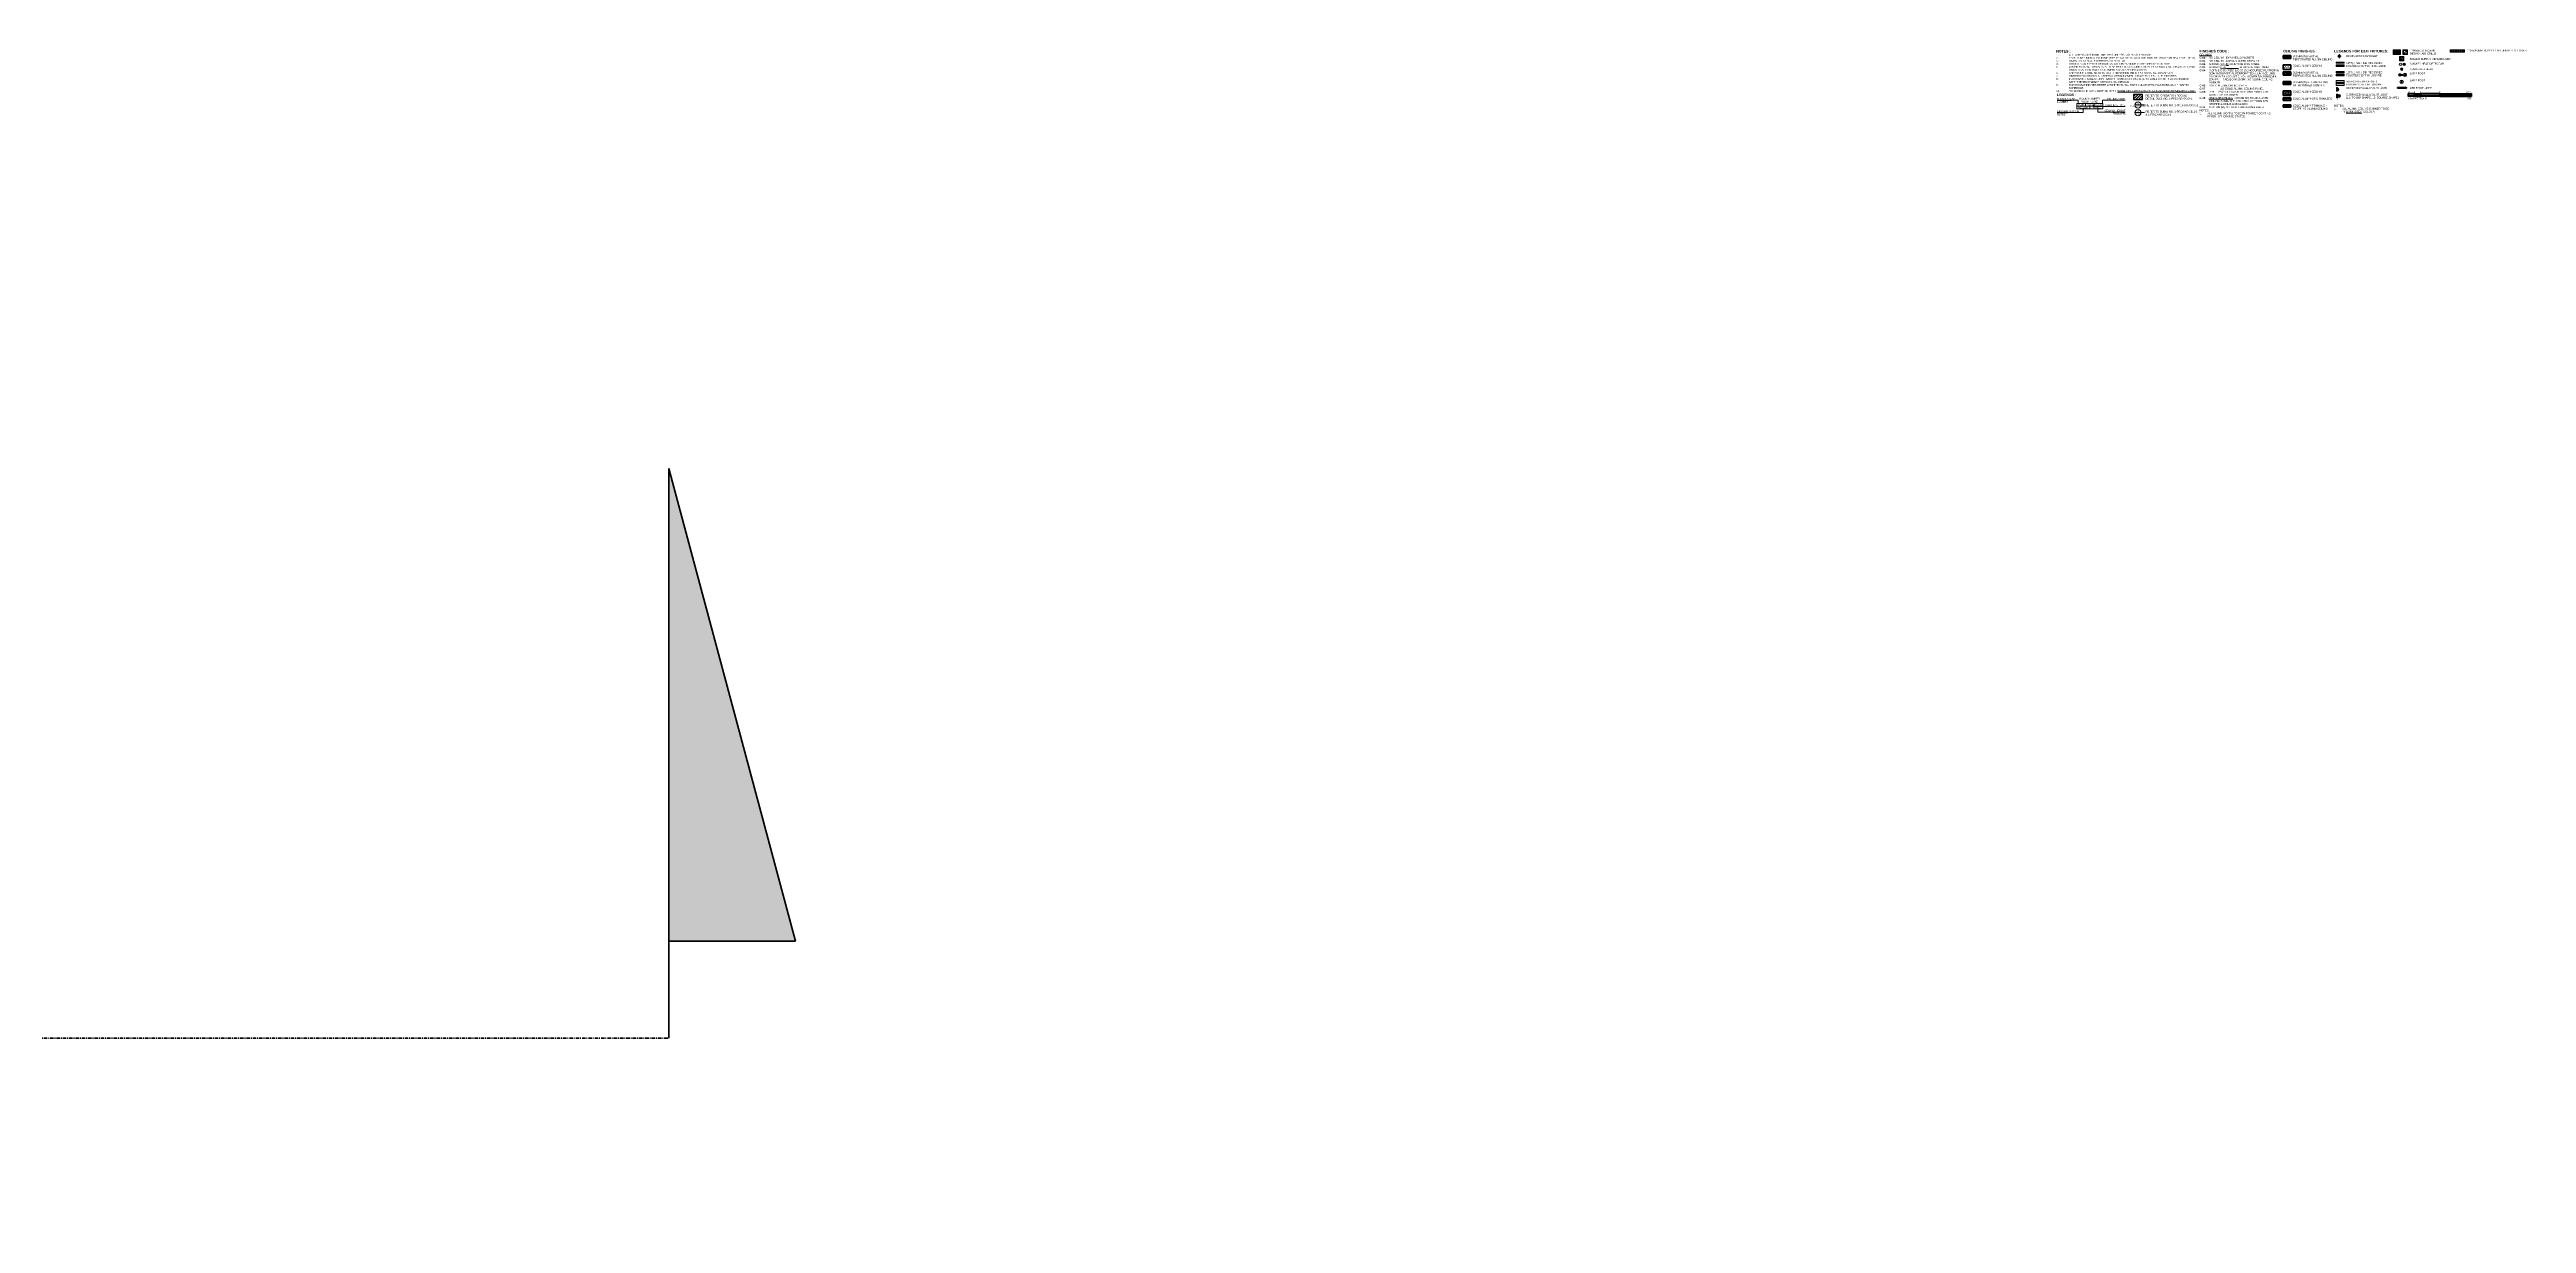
# Model space of a CAD drawing. Header units: millimetres. Extents: x -920221 to -841619, y -18676 to 22445.
# Drawn here: x -845531 to -841619, y -1881 to -26 of the extents above; entities that cross this region are included whole.
import ezdxf
from ezdxf.xclip import XClip

# ---------------------------------------------------------------- set-up
doc = ezdxf.new("R2010")
doc.units = ezdxf.units.MM
doc.header["$XCLIPFRAME"] = 0
for name, pattern in [('DASH', [6.35, 3.175, -3.175]), ('DPA_Grid _ Level 100', [10, 5.5, -1.6, 1.3, -1.6]), ('DPA_Hidden 50', [3, 2, -1]), ('Hidden - Short', [3.571875, 2.38125, -1.190625])]:
    doc.linetypes.add(name, pattern=pattern)
for name, color, linetype, lineweight in [('A-ANNO-NOTE', 3, 'Continuous', 25), ('A-DETL', 1, 'Continuous', 70), ('A-DETL-GENF', 2, 'Continuous', 9), ('A-DETL-THIN', 1, 'Continuous', 25), ('G-ANNO-SECL', 3, 'Continuous', 9), ('G-ANNO-TEXT', 3, 'Continuous', 9), ('Q-SPCQ', 2, 'Continuous', 9), ('Q-SPCQ-HDLN', 2, 'DASH', 9)]:
    doc.layers.add(name, color=color, linetype=linetype, lineweight=lineweight)
doc.styles.add('Arial_3', font='arial.ttf', dxfattribs={"height": 2.5})
doc.styles.add('Arial_4', font='arial.ttf', dxfattribs={"height": 3})
doc.styles.add('Arial_5', font='arial.ttf', dxfattribs={"height": 2})
doc.styles.add('Arial_6', font='arial.ttf', dxfattribs={"height": 1.5})
doc.styles.add('Arial_B', font='arialbd.ttf', dxfattribs={"height": 4})
doc.styles.add('Arial_B_1', font='arialbd.ttf', dxfattribs={"height": 3})
pattern_1 = [(135, (-842188.4941, 1.539), (-2.539928, 2e-16), [1.034, -2.558]), (135, (-842189.7641, 0.2694), (-2.539928, 2e-16), [1.034, -2.558]), (135, (-842190.3995, 2.174), (-2.539928, 2e-16), [0.51703, -3.075]), (135, (-842189.1291, 0.9044), (-2.539928, 2e-16), [1.034, -2.558]), (135, (-842188.2251, 0), (-2.539928, 2e-16), [0.51703, -3.075])]

# ---------------------------------------------------------------- blocks, each defined once
blk = doc.blocks.new('Section - AEC_Section Tail - Filled-3249564-4280-01 ENLARGED LOWER PLATFORM LEVEL - REFLECTED CEILING PLAN - SHEET 1')
at = {"layer": 'G-ANNO-SECL'}
blk.add_hatch(color=256, dxfattribs=at).paths.add_polyline_path([(0, 1.536), (-2, 1.536), (0, 9)])
at = {"layer": 'G-ANNO-SECL', "lineweight": 50}
for p, q in [((0, 9), (-2, 1.536)), ((0, 9), (0, 0)), ((0, 1.536), (0, 9)), ((-2, 1.536), (0, 1.536))]:
    blk.add_line(p, q, dxfattribs=at)
blk = doc.blocks.new('Graphic scale1 - Graphic scale 100-8746870-CRD_Legend Notes Part Plans - Ceiling Plan 1_100')
at = {"layer": 'A-ANNO-NOTE', "lineweight": 9}
h = blk.add_hatch(color=256, dxfattribs=at)
h.paths.add_polyline_path([(434.7, -98.1), (404.6, -98.1), (404.6, -95.6), (434.7, -95.6)])
h.paths.add_polyline_path([(394.7, -95.6), (394.7, -98.1), (384.7, -98.1), (384.7, -95.6)])
h = blk.add_hatch(color=256, dxfattribs=at)
h.paths.add_polyline_path([(484.7, -100.6), (434.7, -100.6), (434.7, -98.1), (484.7, -98.1)])
h.paths.add_polyline_path([(404.7, -98.1), (404.7, -100.6), (394.7, -100.6), (394.7, -98.1)])
at = {"layer": 'A-ANNO-NOTE'}
for p, q in [((384.7, -100.6), (384.7, -95.6)), ((384.7, -95.6), (484.7, -95.6)), ((394.7, -95.6), (384.7, -95.6)), ((384.7, -95.6), (384.7, -98.1)), ((384.7, -98.1), (484.7, -98.1)), ((384.7, -98.1), (394.7, -98.1)), ((484.7, -100.6), (384.7, -100.6)), ((394.7, -100.6), (394.7, -95.6)), ((394.7, -98.1), (394.7, -95.6)), ((404.7, -98.1), (394.7, -98.1)), ((394.7, -98.1), (394.7, -100.6)), ((394.7, -100.6), (404.7, -100.6)), ((404.6, -95.6), (404.6, -100.6)), ((434.7, -95.6), (404.6, -95.6)), ((404.6, -95.6), (404.6, -98.1)), ((404.6, -98.1), (434.7, -98.1)), ((404.7, -100.6), (404.7, -98.1)), ((434.7, -95.6), (434.7, -100.6)), ((434.7, -98.1), (434.7, -95.6)), ((484.7, -98.1), (434.7, -98.1)), ((434.7, -98.1), (434.7, -100.6)), ((434.7, -100.6), (484.7, -100.6)), ((484.7, -95.6), (484.7, -100.6)), ((484.7, -100.6), (484.7, -98.1))]:
    blk.add_line(p, q, dxfattribs=at)
at = {"layer": 'A-ANNO-NOTE', "lineweight": 9, "char_height": 2.5, "attachment_point": 1, "style": 'Arial_3'}
for s, insert, width in [('GRAPHIC  SCALE', (384.6, -102.4), 35.435), ('0', (384.6, -91.7), 2.325), ('1', (393.4, -91.7), 2.325), ('2', (403.3, -91.7), 2.325), ('5', (433.6, -91.7), 2.325), ('1:100', (475.5, -102.4), 10.502), ('10 M.', (475.9, -91.7), 10.502)]:
    blk.add_mtext(s, dxfattribs=dict(at, insert=insert, width=width))
blk = doc.blocks.new('*U192')
at = {"layer": 'A-DETL', "lineweight": 35}
for p, q in [((16690.6, -3614.5), (16678.6, -3614.5)), ((16678.6, -3614.5), (16678.6, -3619.5)), ((16678.6, -3619.5), (16690.6, -3619.5)), ((16690.6, -3629.5), (16678.6, -3629.5)), ((16678.6, -3629.5), (16678.6, -3637)), ((16678.6, -3637), (16690.6, -3637)), ((16690.6, -3619.5), (16690.6, -3614.5)), ((16690.6, -3637), (16690.6, -3629.5)), ((16690.6, -3640.5), (16678.6, -3640.5)), ((16678.6, -3640.5), (16678.6, -3645.5)), ((16678.6, -3645.5), (16690.6, -3645.5)), ((16690.6, -3655.5), (16678.6, -3655.5)), ((16678.6, -3655.5), (16678.6, -3660.5)), ((16678.6, -3660.5), (16690.6, -3660.5)), ((16690.6, -3670.5), (16678.6, -3670.5)), ((16678.6, -3670.5), (16678.6, -3678)), ((16690.6, -3645.5), (16690.6, -3640.5)), ((16690.6, -3660.5), (16690.6, -3655.5)), ((16690.6, -3678), (16690.6, -3670.5)), ((16678.6, -3678), (16690.6, -3678)), ((16690.6, -3681.5), (16678.6, -3681.5)), ((16678.6, -3681.5), (16678.6, -3685.5)), ((16678.6, -3685.5), (16690.6, -3685.5)), ((16690.6, -3692.5), (16678.6, -3692.5)), ((16678.6, -3692.5), (16678.6, -3696.5)), ((16678.6, -3696.5), (16690.6, -3696.5)), ((16690.6, -3685.5), (16690.6, -3681.5)), ((16690.6, -3696.5), (16690.6, -3692.5))]:
    blk.add_line(p, q, dxfattribs=at)
at = {"layer": 'A-DETL', "lineweight": 9}
for p, q in [((16762.5, -3625.1), (16775, -3625.1)), ((16762.5, -3627), (16762.5, -3625.1)), ((16762.5, -3625.5), (16775, -3625.5)), ((16775, -3626.6), (16762.5, -3626.6)), ((16775, -3627), (16762.5, -3627)), ((16762.5, -3629.2), (16775, -3629.2)), ((16762.5, -3632), (16762.5, -3629.2)), ((16762.5, -3629.7), (16775, -3629.7)), ((16775, -3630.6), (16762.5, -3630.6)), ((16775, -3631.6), (16762.5, -3631.6)), ((16775, -3632), (16762.5, -3632)), ((16770.5, -3615.6), (16764.5, -3615.6)), ((16767.5, -3612.6), (16767.5, -3618.6)), ((16775, -3627), (16775, -3625.1)), ((16775, -3632), (16775, -3629.2)), ((16852.3, -3605.9), (16864.3, -3605.9)), ((16852.3, -3612.9), (16852.3, -3605.9)), ((16864.3, -3612.9), (16852.3, -3612.9)), ((16863.8, -3606.4), (16852.8, -3606.4)), ((16852.8, -3612.4), (16852.8, -3606.4)), ((16863.8, -3607.4), (16852.8, -3607.4)), ((16863.8, -3608.4), (16852.8, -3608.4)), ((16863.8, -3609.4), (16852.8, -3609.4)), ((16863.8, -3610.4), (16852.8, -3610.4)), ((16863.8, -3611.4), (16852.8, -3611.4)), ((16863.8, -3612.4), (16852.8, -3612.4)), ((16869.6, -3616.1), (16862.6, -3616.1)), ((16862.6, -3616.1), (16862.6, -3623.1)), ((16862.6, -3623.1), (16869.6, -3623.1)), ((16863.5, -3616.9), (16863.5, -3622.2)), ((16868.7, -3616.9), (16863.5, -3616.9)), ((16863.5, -3622.2), (16868.7, -3622.2)), ((16863.8, -3606.4), (16863.8, -3612.4)), ((16864.3, -3605.9), (16864.3, -3612.9)), ((16865, -3635), (16867, -3637.3)), ((16867, -3635), (16865, -3637.3)), ((16874.9, -3605.9), (16867.9, -3605.9)), ((16867.9, -3605.9), (16867.9, -3612.9)), ((16867.9, -3612.9), (16874.9, -3612.9)), ((16868.7, -3622.2), (16868.7, -3616.9)), ((16868.8, -3606.8), (16868.8, -3612)), ((16874, -3606.8), (16868.8, -3606.8)), ((16868.8, -3612), (16874, -3612)), ((16869.6, -3623.1), (16869.6, -3616.1)), ((16874, -3612), (16874, -3606.8)), ((16874.9, -3612.9), (16874.9, -3605.9)), ((16942.3, -3605.6), (16964.9, -3605.6)), ((16942.3, -3609.5), (16942.3, -3605.6)), ((16942.3, -3606.4), (16964.9, -3606.4)), ((16964.9, -3608.8), (16942.3, -3608.8)), ((16964.9, -3609.5), (16942.3, -3609.5)), ((16943.5, -3608.8), (16943.5, -3606.4)), ((16963.8, -3606.4), (16963.8, -3608.8)), ((16964.9, -3605.6), (16964.9, -3609.5)), ((16762.5, -3640.1), (16775, -3640.1)), ((16762.5, -3642), (16762.5, -3640.1)), ((16762.5, -3640.5), (16775, -3640.5)), ((16762.5, -3641.6), (16762.5, -3640.5)), ((16775, -3641.6), (16762.5, -3641.6)), ((16775, -3642), (16762.5, -3642)), ((16762.5, -3644.2), (16775, -3644.2)), ((16762.5, -3647), (16762.5, -3644.2)), ((16762.5, -3644.7), (16775, -3644.7)), ((16762.5, -3646.6), (16762.5, -3644.7)), ((16775, -3645.6), (16762.5, -3645.6)), ((16775, -3646.6), (16762.5, -3646.6)), ((16775, -3647), (16762.5, -3647)), ((16762.5, -3662.1), (16762.5, -3654.2)), ((16762.5, -3654.2), (16775, -3654.2)), ((16762.5, -3656.7), (16775, -3656.7)), ((16775, -3659.6), (16762.5, -3659.6)), ((16775, -3662.1), (16762.5, -3662.1)), ((16763, -3641.6), (16763, -3640.5)), ((16763, -3646.6), (16763, -3644.7)), ((16763, -3671.2), (16763, -3665.3)), ((16764.5, -3665.3), (16763, -3665.3)), ((16764.5, -3671.2), (16763, -3671.2)), ((16763, -3681.5), (16763, -3675.6)), ((16764.5, -3675.6), (16763, -3675.6)), ((16763.4, -3659.6), (16763.4, -3656.7)), ((16763.5, -3641.6), (16763.5, -3640.5)), ((16763.5, -3646.6), (16763.5, -3644.7)), ((16764, -3641.6), (16764, -3640.5)), ((16764, -3646.6), (16764, -3644.7)), ((16764.4, -3659.6), (16764.4, -3656.7)), ((16764.5, -3641.6), (16764.5, -3640.5)), ((16764.5, -3646.6), (16764.5, -3644.7)), ((16764.5, -3665.3), (16764.5, -3671.2)), ((16764.5, -3668.3), (16766.4, -3666.3)), ((16764.5, -3668.3), (16766.4, -3670.2)), ((16764.5, -3675.6), (16764.5, -3681.5)), ((16764.9, -3659.6), (16764.9, -3656.7)), ((16765.2, -3680.1), (16768.3, -3676.9)), ((16765.2, -3676.9), (16768.3, -3680.1)), ((16765.5, -3641.6), (16765.5, -3640.5)), ((16765.5, -3646.6), (16765.5, -3644.7)), ((16766.4, -3659.6), (16766.4, -3656.7)), ((16766.5, -3641.6), (16766.5, -3640.5)), ((16766.5, -3646.6), (16766.5, -3644.7)), ((16767.5, -3641.6), (16767.5, -3640.5)), ((16767.5, -3646.6), (16767.5, -3644.7)), ((16767.9, -3659.6), (16767.9, -3656.7)), ((16768.5, -3641.6), (16768.5, -3640.5)), ((16768.5, -3646.6), (16768.5, -3644.7)), ((16769.4, -3659.6), (16769.4, -3656.7)), ((16769.5, -3641.6), (16769.5, -3640.5)), ((16769.5, -3646.6), (16769.5, -3644.7)), ((16770.5, -3641.6), (16770.5, -3640.5)), ((16770.5, -3646.6), (16770.5, -3644.7)), ((16770.9, -3659.6), (16770.9, -3656.7)), ((16771.5, -3641.6), (16771.5, -3640.5)), ((16771.5, -3646.6), (16771.5, -3644.7)), ((16772.4, -3659.6), (16772.4, -3656.7)), ((16772.5, -3641.6), (16772.5, -3640.5)), ((16772.5, -3646.6), (16772.5, -3644.7)), ((16773.5, -3641.6), (16773.5, -3640.5)), ((16773.5, -3646.6), (16773.5, -3644.7)), ((16773.9, -3659.6), (16773.9, -3656.7)), ((16774.5, -3641.6), (16774.5, -3640.5)), ((16774.5, -3646.6), (16774.5, -3644.7)), ((16775, -3642), (16775, -3640.1)), ((16775, -3647), (16775, -3644.2)), ((16775, -3654.2), (16775, -3662.1)), ((16867.9, -3658.2), (16864.1, -3654.3)), ((16864.1, -3658.2), (16867.9, -3654.3)), ((16868.4, -3644.6), (16864.2, -3644.6)), ((16868.4, -3646), (16864.2, -3646)), ((16872.9, -3647.2), (16869.1, -3643.3)), ((16869.1, -3647.2), (16872.9, -3643.3)), ((16348.4, -3685.3), (16321.8, -3685.3)), ((16352.7, -3704.6), (16321.8, -3704.6)), ((16355.2, -3685.3), (16348.4, -3685.3)), ((16363, -3704.6), (16352.7, -3704.6)), ((16352.9, -3690.7), (16393.9, -3690.7)), ((16352.9, -3698.7), (16352.9, -3690.7)), ((16352.9, -3694.7), (16393.9, -3694.7)), ((16393.9, -3698.7), (16352.9, -3698.7)), ((16355.2, -3690.7), (16355.2, -3685.3)), ((16363, -3697.7), (16363, -3704.6)), ((16366.4, -3690.7), (16366.4, -3694.7)), ((16373.4, -3694.7), (16373.4, -3698.7)), ((16378.6, -3692.8), (16378.6, -3695.2)), ((16378.6, -3695.2), (16429.3, -3695.2)), ((16380.4, -3690.7), (16380.4, -3694.7)), ((16385.8, -3698.5), (16385.8, -3703.9)), ((16385.8, -3703.9), (16429.3, -3703.9)), ((16393.3, -3690.7), (16393.3, -3685.3)), ((16393.3, -3685.3), (16429.3, -3685.3)), ((16393.9, -3690.7), (16393.9, -3698.7)), ((16444.5, -3692.8), (16459.5, -3692.8)), ((16444.5, -3704.9), (16459.5, -3704.9)), ((16764.5, -3681.5), (16763, -3681.5))]:
    blk.add_line(p, q, dxfattribs=at)
at = {"layer": 'A-DETL', "linetype": 'DPA_Hidden 50', "lineweight": 9}
for p, q in [((16864.3, -3605.9), (16852.3, -3612.9)), ((16869.6, -3623.1), (16862.6, -3616.1)), ((16862.6, -3623.1), (16869.6, -3616.1)), ((16867.9, -3612.9), (16874.9, -3605.9))]:
    blk.add_line(p, q, dxfattribs=at)
at = {"layer": 'A-DETL', "linetype": 'Hidden - Short', "lineweight": 9}
for p, q in [((16943.5, -3607.1), (16963.8, -3607.1)), ((16963.8, -3608), (16943.5, -3608))]:
    blk.add_line(p, q, dxfattribs=at)
at = {"layer": 'A-DETL', "lineweight": 50}
for p, q in [((16861.6, -3665.2), (16859.1, -3665.2)), ((16859.1, -3665.2), (16859.1, -3666.2)), ((16859.1, -3666.2), (16861.6, -3666.2)), ((16861.6, -3666.2), (16861.6, -3665.2)), ((16864.6, -3665.2), (16862.1, -3665.2)), ((16862.1, -3665.2), (16862.1, -3666.2)), ((16862.1, -3666.2), (16864.6, -3666.2)), ((16864.6, -3666.2), (16864.6, -3665.2)), ((16867.6, -3665.2), (16865.1, -3665.2)), ((16865.1, -3665.2), (16865.1, -3666.2)), ((16865.1, -3666.2), (16867.6, -3666.2)), ((16867.6, -3666.2), (16867.6, -3665.2)), ((16870.6, -3665.2), (16868.1, -3665.2)), ((16868.1, -3665.2), (16868.1, -3666.2)), ((16868.1, -3666.2), (16870.6, -3666.2)), ((16870.6, -3666.2), (16870.6, -3665.2)), ((16873.6, -3665.2), (16871.1, -3665.2)), ((16871.1, -3665.2), (16871.1, -3666.2)), ((16871.1, -3666.2), (16873.6, -3666.2)), ((16873.6, -3666.2), (16873.6, -3665.2))]:
    blk.add_line(p, q, dxfattribs=at)
blk = doc.blocks.new('DPA_Speciality_PlatformScreenDoor - Length_135300-12767973-4180-01 LOWER PLATFORM LEVEL - REFLECTED CEILING PLAN')
at = {"layer": 'Q-SPCQ', "linetype": 'DASH'}
blk.add_line((1000, 1650), (134300, 1650), dxfattribs=at)
at = {"layer": 'Q-SPCQ-HDLN'}
blk.add_line((135200, 0), (-100, 0), dxfattribs=at)
blk = doc.blocks.new('C-1-PP19-AR-4180-01-B_20250908-040939_EXDOWNLIGHT')
at = {"layer": 'Q-SPCQ', "rotation": 180}
blk.add_blockref('DPA_Speciality_PlatformScreenDoor - Length_135300-12767973-4180-01 LOWER PLATFORM LEVEL - REFLECTED CEILING PLAN', (27650, -3810), dxfattribs=at)

msp = doc.modelspace()

# ---------------------------------------------------------------- hatches: boundary and pattern name
at = {"layer": 'A-DETL-GENF'}
for points in [[(-841991.8, -40.5), (-841991.8, -35.5), (-842003.8, -35.5), (-842003.8, -40.5)], [(-841819.4, -67.6), (-841819, -67.6), (-841818.7, -67.4), (-841818.4, -67.2), (-841818.2, -66.9), (-841818.1, -66.6), (-841818, -66.2), (-841818.1, -65.9), (-841818.2, -65.6), (-841818.4, -65.3), (-841818.7, -65.1), (-841819, -64.9), (-841819.4, -64.9), (-841819.7, -64.9), (-841820.1, -65.1), (-841820.3, -65.3), (-841820.5, -65.6), (-841820.7, -65.9), (-841820.7, -66.2), (-841820.7, -66.6), (-841820.5, -66.9), (-841820.3, -67.2), (-841820.1, -67.4), (-841819.7, -67.6)]]:
    msp.add_hatch(color=7, dxfattribs=at).paths.add_polyline_path(points)
at = {"layer": 'A-DETL-GENF', "lineweight": 9}
h = msp.add_hatch(dxfattribs=at)
h.set_pattern_fill('FP_14', color=55, style=0, pattern_type=2)
h.set_pattern_definition([(0, (-842190.7651, 0), (1.905, 1.905), [0.9525, -2.857]), (90, (-842190.2888, -0.4763), (-1.905, 1.905), [0.9525, -2.857])])
h.paths.add_polyline_path([(-841991.8, -58), (-841991.8, -50.5), (-842003.8, -50.5), (-842003.8, -58)])
h = msp.add_hatch(dxfattribs=at)
h.set_pattern_fill('FP_10', color=253, style=0, pattern_type=2)
h.set_pattern_definition([(45, (-842190.765, 0), (-1.78191, 1.78191), []), (45, (-842188.983, 0), (-1.78191, 1.78191), [1.26, -0.63004])])
h.paths.add_polyline_path([(-841991.8, -66.5), (-841991.8, -61.5), (-842003.8, -61.5), (-842003.8, -66.5)])
h = msp.add_hatch(dxfattribs=at)
h.set_pattern_fill('FP_11', color=253, style=0, pattern_type=2)
h.set_pattern_definition([(45, (-842190.7651, 0), (-0.561266, 0.561266), []), (135, (-842190.7651, 0), (-1.6841516, 0.5616196), [1.984, -1.191])])
h.paths.add_polyline_path([(-841991.8, -81.5), (-841991.8, -76.5), (-842003.8, -76.5), (-842003.8, -81.5)])
h = msp.add_hatch(dxfattribs=at)
h.set_pattern_fill('FP_9', color=10, style=0, pattern_type=2)
h.set_pattern_definition([(45, (-842190.765, 0), (-2.12132, 2.12132), [])])
h.paths.add_polyline_path([(-842225.8, -105.2), (-842225.8, -97), (-842240, -97), (-842240, -105.2)])
h = msp.add_hatch(dxfattribs=at)
h.set_pattern_fill('FP_12', color=253, style=0, pattern_type=2)
h.set_pattern_definition(pattern_1)
h.paths.add_polyline_path([(-841991.8, -99), (-841991.8, -91.5), (-842003.8, -91.5), (-842003.8, -99)])
h = msp.add_hatch(dxfattribs=at)
h.set_pattern_fill('FP_12', color=253, style=0, pattern_type=2)
h.set_pattern_definition(pattern_1)
h.paths.add_polyline_path([(-841991.8, -106.5), (-841991.8, -102.5), (-842003.8, -102.5), (-842003.8, -106.5)])
h = msp.add_hatch(dxfattribs=at)
h.set_pattern_fill('FP_13', color=253, style=0, pattern_type=2)
h.set_pattern_definition([(45, (-842190.7651, 0), (-0.3367596, 0.3367596), []), (135, (-842190.7651, 0), (-1.0102788, 0.3367596), [1.191, -0.71437])])
h.paths.add_polyline_path([(-841991.8, -117.5), (-841991.8, -113.5), (-842003.8, -113.5), (-842003.8, -117.5)])
at = {"layer": 'A-DETL-GENF'}
h = msp.add_hatch(color=7, dxfattribs=at)
h.paths.add_polyline_path([(-841820.7, -87.1), (-841820.7, -86.1), (-841823.2, -86.1), (-841823.2, -87.1)])
h.paths.add_polyline_path([(-841808.7, -87.1), (-841808.7, -86.1), (-841811.2, -86.1), (-841811.2, -87.1)])
h.paths.add_polyline_path([(-841814.2, -87.1), (-841811.7, -87.1), (-841811.7, -86.1), (-841814.2, -86.1)])
h.paths.add_polyline_path([(-841817.7, -87.1), (-841817.7, -86.1), (-841820.2, -86.1), (-841820.2, -87.1)])
h.paths.add_polyline_path([(-841817.2, -87.1), (-841814.7, -87.1), (-841814.7, -86.1), (-841817.2, -86.1)])

# ---------------------------------------------------------------- linework, layer by layer
at = {"layer": 'A-DETL', "lineweight": 9}
for centre, radius in [((-841914.9, -36.6), 2), ((-841818.4, -49.5), 2), ((-841816.4, -77.2), 2.72), ((-841816.4, -57.1), 2), ((-841816.4, -57.1), 1.5), ((-841812.4, -49.5), 2), ((-841811.4, -66.2), 2.72), ((-841812.4, -49.5), 1), ((-842232.9, -113.8), 5), ((-841915.6, -99.5), 2.26), ((-842232.9, -125.9), 5)]:
    msp.add_circle(centre, radius, dxfattribs=at)
for centre, radius, start, end in [((-841819.4, -66.2), 1.36, 90, 270), ((-841819.4, -66.2), 1.36, 270, 90), ((-841917.9, -89.3), 2, 270, 90)]:
    msp.add_arc(centre, radius, start, end, dxfattribs=at)
at = {"layer": 'A-DETL', "lineweight": 50}
for start, end in [(360, 180), (180, 360)]:
    msp.add_arc((-841819.4, -66.2), 1.36, start, end, dxfattribs=at)
at = {"layer": 'A-DETL-THIN'}
for p, q in [((-842225.8, -97), (-842240, -97)), ((-842240, -97), (-842240, -105.2)), ((-842240, -105.2), (-842225.8, -105.2)), ((-842225.8, -105.2), (-842225.8, -97))]:
    msp.add_line(p, q, dxfattribs=at)
at = {"layer": 'G-ANNO-SECL', "linetype": 'DPA_Grid _ Level 100', "lineweight": 50}
msp.add_line((-918410.5, -1588.3), (-844553.5, -1588.3), dxfattribs=at)

# ---------------------------------------------------------------- block references
ref = msp.add_blockref('C-1-PP19-AR-4180-01-B_20250908-040939_EXDOWNLIGHT', (-744682.4, 3579))
XClip(ref).set_block_clipping_path([(-170955.0000000005, -10980.0029952963), (-101439.2544794675, 14393.0014498747)])
at = {"layer": 'A-ANNO-NOTE', "lineweight": 9}
msp.add_blockref('Graphic scale1 - Graphic scale 100-8746870-CRD_Legend Notes Part Plans - Ceiling Plan 1_100', (-842190.8, 0), dxfattribs=at)
at = {"layer": 'G-ANNO-SECL', "lineweight": 25, "extrusion": (0, 0, -1), "xscale": 99.99999999999993, "yscale": 99.99999999999993, "zscale": 99.99999999999993}
msp.add_blockref('Section - AEC_Section Tail - Filled-3249564-4280-01 ENLARGED LOWER PLATFORM LEVEL - REFLECTED CEILING PLAN - SHEET 1', (844553.5, -1588.3), dxfattribs=at)

# ---------------------------------------------------------------- texts
at = {"layer": 'G-ANNO-TEXT', "color": 7, "attachment_point": 1}
for s, insert, char_height, width, style in [('NOTES :', (-842362.1, -26.9), 4, 27.658, 'Arial_B'), ('\\LCEILINGS', (-842135.7, -32.8), 3, 24.051, 'Arial_4'), ('C-00', (-842135.7, -37.7), 3, 11.143, 'Arial_B_1'), ('^I^I', (-842126.5, -37.7), 3, 6.895, 'Arial_4'), ('NO CEILING, EXPOSED CONCRETE', (-842120.8, -37.7), 3, 87.705, 'Arial_4'), ('CEILING FINISHES :', (-842003.9, -26.7), 4, 65.257, 'Arial_B'), ('300MM (W) PARTIAL ', (-841988.2, -35.3), 3, 51.549, 'Arial_4'), ('LEGENDS FOR E&M FIXTURES:', (-841923, -26.7), 4, 104.219, 'Arial_B'), ('RECESSED DOWNLIGHT', (-841904.1, -35.1), 3, 61.489, 'Arial_4'), ('1200x600 & 600x600 ', (-841803.5, -26.3), 3, 50.266, 'Arial_4'), ('RETURN AIR GRILLE', (-841803.5, -31.1), 3, 51.228, 'Arial_4'), ('1200x200MM SUPPLY / RETURN AIR DIFFUSER', (-841713.5, -26.3), 3, 115.764, 'Arial_4'), ('^I^I^I', (-842135.7, -62.4), 3, 18.038, 'Arial_4'), ('^I^I^I', (-842135.7, -67.2), 3, 18.038, 'Arial_4'), ('^I^I^I', (-842135.7, -71.9), 3, 18.038, 'Arial_4'), ('^I^I^I', (-842135.7, -76.7), 3, 18.038, 'Arial_4'), ('C-01', (-842135.7, -42.7), 3, 11.143, 'Arial_B_1'), ('C-02', (-842135.7, -47.7), 3, 11.143, 'Arial_B_1'), ('C-03', (-842135.7, -52.6), 3, 11.143, 'Arial_B_1'), ('C-04 ', (-842135.7, -57.6), 3, 12.586, 'Arial_B_1'), ('^I^I', (-842126.5, -42.7), 3, 6.895, 'Arial_4'), ('^I^I', (-842126.5, -47.7), 3, 6.895, 'Arial_4'), ('^I^I', (-842126.5, -52.6), 3, 6.895, 'Arial_4'), ('\\fArial|b1|i0|c0|p34|;^I', (-842125.3, -57.6), 3, 5.451, 'Arial_B_1'), ('300MM (W) PARTIAL PERFORATED ALUMN CEILING ', (-842120.8, -62.4), 3, 129.633, 'Arial_4'), ('600X600 ', (-842120.8, -47.7), 3, 22.046, 'Arial_4'), ('600X600 ', (-842120.8, -52.6), 3, 22.046, 'Arial_4'), ('(', (-842120.8, -57.6), 3, 1.684, 'Arial_4'), ('25% FREE AREA] C/W 200MM (W) ALUMN CEILING ', (-842120.8, -71.9), 3, 125.544, 'Arial_4'), ('NO CEILING, ACRYLIC INTERIOR PAINT', (-842120.8, -42.7), 3, 97.565, 'Arial_4'), ('PLANK WITH ACOUSTIC NON-WOVEN BACKING [MIN. ', (-842120.8, -67.2), 3, 133.882, 'Arial_4'), ('RUNNER ', (-842120.8, -76.7), 3, 23.329, 'Arial_4'), ('ADIT)', (-842119.4, -57.6), 3, 13.468, 'Arial_4'), (' & C-05 (', (-842108.3, -57.6), 3, 20.603, 'Arial_4'), ('\\LSOLID', (-842102.6, -47.7), 3, 15.473, 'Arial_4'), ('\\LPERFORATED', (-842102.6, -52.6), 3, 35.194, 'Arial_4'), ('PSD)', (-842091.3, -57.6), 3, 12.266, 'Arial_4'), (' ALUMN CEILING PANEL ', (-842089.9, -47.7), 3, 61.249, 'Arial_4'), ('& C-08 (CONCOURSE/ PLATFORM)', (-842080, -57.6), 3, 85.139, 'Arial_4'), (' ALUMN CEILING PANEL ', (-842073.6, -52.6), 3, 61.249, 'Arial_4'), ('^I^I^I', (-842023.1, -52.6), 3, 13.789, 'Arial_4'), ('^I^I^I', (-842017.2, -71.9), 3, 12.747, 'Arial_4'), ('^I^I', (-842013.9, -62.4), 3, 8.658, 'Arial_4'), ('^I', (-842010.4, -67.2), 3, 4.409, 'Arial_4'), ('^I', (-842009.8, -57.6), 3, 3.688, 'Arial_4'), ('SOLID ALUMN CEILING', (-841988.2, -50.3), 3, 56.92, 'Arial_4'), ('300MM (W) PARTIAL ', (-841988.2, -61.3), 3, 51.549, 'Arial_4'), ('300MM (W) ALUMN CEILING ', (-841988.2, -76.3), 3, 69.987, 'Arial_4'), ('PERFORATED ALUMN CEILING  ', (-841988.2, -40.1), 3, 78.245, 'Arial_4'), ('PERFORATED ALUMN CEILING', (-841988.2, -66.1), 3, 76.641, 'Arial_4'), ('300x600 DB. RECESSED ', (-841904.1, -75.2), 3, 61.008, 'Arial_4'), ('1257(L) SG. / DB. RECESSED ', (-841904.1, -46.1), 3, 72.232, 'Arial_4'), ('FLUORESCENT W/ DISFUSSER', (-841904.1, -50.9), 3, 77.203, 'Arial_4'), ('1257(L) SG. / DB. RECESSED ', (-841904.1, -60.6), 3, 72.232, 'Arial_4'), ('FLUORESCENT W/ LOUVRE', (-841904.1, -65.4), 3, 68.945, 'Arial_4'), ('S', (-841819.1, -48.9), 1.5, 1.684, 'Arial_6'), ('600x600 SUPPLY AIR DIFFUSER', (-841803.5, -39.7), 3, 78.646, 'Arial_4'), ('SMOKE / HEAT DETECTOR', (-841803.5, -47.2), 3, 66.54, 'Arial_4'), ('SPRINKLER HEAD', (-841803.5, -55.7), 3, 44.895, 'Arial_4'), ('LAMP POST', (-841803.5, -62.3), 3, 29.582, 'Arial_4'), ('LAMP POST', (-841803.5, -73.3), 3, 29.582, 'Arial_4'), ('+00.000', (-842327.5, -116.1), 3, 18.84, 'Arial_4'), ('F-00', (-842327.1, -112.1), 3, 10.582, 'Arial_4'), ('S-00', (-842313.5, -112.1), 3, 10.903, 'Arial_4'), ('+0.000', (-842304.9, -116.1), 3, 15.954, 'Arial_4'), ('C-00', (-842299.9, -112.1), 3, 11.143, 'Arial_4'), ('^I^I^I', (-842135.7, -96.3), 3, 18.038, 'Arial_4'), ('^I^I^I', (-842135.7, -106.1), 3, 18.038, 'Arial_4'), ('^I^I^I', (-842135.7, -110.8), 3, 18.038, 'Arial_4'), ('C-06 ', (-842135.7, -81.6), 3, 12.586, 'Arial_B_1'), ('C-07 ', (-842135.7, -86.5), 3, 12.586, 'Arial_B_1'), ('C-09', (-842135.7, -91.5), 3, 11.143, 'Arial_B_1'), ('C-10', (-842135.7, -101.2), 3, 11.143, 'Arial_B_1'), ('C-11', (-842135.7, -115.7), 3, 11.143, 'Arial_B_1'), ('^I^I', (-842126.5, -91.5), 3, 6.895, 'Arial_B_1'), ('^I', (-842125.3, -81.6), 3, 5.451, 'Arial_4'), ('^I', (-842125.3, -101.2), 3, 5.451, 'Arial_4'), ('^I', (-842125.3, -115.7), 3, 5.451, 'Arial_4'), ('^I', (-842124.1, -86.5), 3, 4.008, 'Arial_4'), ('ALUMN GRID RUNNER', (-842120.8, -96.3), 3, 55.557, 'Arial_4'), ('\\LFEATURE CEILING', (-842120.8, -101.2), 3, 46.097, 'Arial_4'), ('300MM (W) SOLID ALUMN CEILING PANEL C/W ', (-842120.8, -91.5), 3, 116.966, 'Arial_4'), ('SOLID ', (-842120.8, -81.6), 3, 16.916, 'Arial_4'), ('CEILING PANEL WITH PRINTED PATTERN C/W ', (-842120.8, -106.1), 3, 116.646, 'Arial_4'), ('STEPPING CEILING ON 4-SIDE', (-842120.8, -110.8), 3, 75.359, 'Arial_4'), ('1200MM (W) SOLID ALUMN CEILING PANEL', (-842120.8, -86.5), 3, 106.705, 'Arial_4'), ('1500 MM (W) SOLID ALUMN CEILING PANEL', (-842120.8, -115.7), 3, 108.148, 'Arial_4'), ('ALUMN CEILING PANEL ', (-842106.9, -81.6), 3, 59.806, 'Arial_4'), (' : 300MM (W) SOLID ALUMN ', (-842082.8, -101.2), 3, 69.186, 'Arial_4'), ('^I^I^I^I', (-842025.7, -101.2), 3, 23.008, 'Arial_4'), ('^I', (-842024.3, -91.5), 3, 3.287, 'Arial_4'), ('WITH PRINTED GRAPHIC ', (-841988.2, -81.1), 3, 63.814, 'Arial_4'), ('SOLID ALUMN CEILING', (-841988.2, -91.3), 3, 56.92, 'Arial_4'), ('SOLID ALUMN GRID RUNNERS', (-841988.2, -102.3), 3, 75.92, 'Arial_4'), ('SOLID ALUMN TRIMMING / ', (-841988.2, -113.3), 3, 66.62, 'Arial_4'), ('NOTES:', (-841923, -113.3), 3, 19.241, 'Arial_4'), ('L1', (-841917.9, -103.2), 3, 5.772, 'Arial_4'), ('SURFACED WALL MOUNT LIGHT', (-841904.1, -96), 3, 80.97, 'Arial_4'), ('[L1: ROUND SHAPE, L2: SQUARE SHAPE]', (-841904.1, -100.7), 3, 101.413, 'Arial_4'), ('FLUORESCENT W/ LOUVRE', (-841904.1, -79.9), 3, 68.945, 'Arial_4'), ('RECESSED WALL MOUNT LIGHT', (-841904.1, -85.3), 3, 81.051, 'Arial_4'), ('LED STRIP LIGHT', (-841803.5, -85.4), 3, 43.371, 'Arial_4'), ('& 1-PROJ-AR-2321-1 ', (-842220.9, -127.5), 3, 51.228, 'Arial_4'), ('FINISH, OTHERWISE STATED.', (-842123, -130.3), 3, 74.557, 'Arial_4'), ('STEPPING ALUMN CEILING', (-841988.2, -118.1), 3, 67.582, 'Arial_4'), ('1.', (-841923, -118.1), 3, 15.392, 'Arial_4'), ('ALL ALUMN CEILING RUNNER TO BE ', (-841910.3, -118.1), 3, 92.435, 'Arial_4'), ("IN '", (-841910.3, -122.9), 3, 7.536, 'Arial_4'), ('\\LDARK GREY', (-841904.1, -122.9), 3, 30.224, 'Arial_4'), ("' COLOUR", (-841879.1, -122.9), 3, 24.371, 'Arial_4')]:
    msp.add_mtext(s, dxfattribs=dict(at, insert=insert, char_height=char_height, width=width, style=style))

# ---------------------------------------------------------------- next in the draw order: texts
at = {"layer": 'G-ANNO-TEXT', "color": 7, "char_height": 3, "attachment_point": 1, "style": 'Arial_4', "bg_fill": 3, "box_fill_scale": 1.25, "bg_fill_color": 256, "bg_fill_true_color": 13158600, "bg_fill_transparency": 0}
for s, insert, width in [('1.', (-842362.1, -33), 24.21), ('ROOM NAME', (-842322.9, -107.2), 32.228), ("REFER TO 'OPERATION ROOMS' ", (-842220.9, -97.5), 82.093)]:
    msp.add_mtext(s, dxfattribs=dict(at, insert=insert, width=width))

# ---------------------------------------------------------------- next in the draw order: texts
for s, insert, width in [('2.', (-842362.1, -37.8), 24.21), ('ROOM NUMBER', (-842325.4, -102.5), 39.603), ('DETAIL DWG. NO. 1-PP19-AR-5XXX-1', (-842220.9, -102.3), 90.911)]:
    msp.add_mtext(s, dxfattribs=dict(at, insert=insert, width=width))

# ---------------------------------------------------------------- next in the draw order: texts
for s, insert, width in [('3.', (-842362.1, -42.5), 24.21), ('FINISHED FLOOR', (-842360.7, -122.1), 43.131), ('CEILING HEIGHT', (-842286.1, -121.4), 41.527)]:
    msp.add_mtext(s, dxfattribs=dict(at, insert=insert, width=width))
at = {"layer": 'G-ANNO-TEXT', "color": 7, "char_height": 3, "attachment_point": 1, "style": 'Arial_4'}
for s, insert, width in [('REFER TO SUBM. NO. 1-PROJ-AR-2311-1 ', (-842220.9, -122.8), 102.135), ('NOTES:', (-842135.7, -120.8), 19.241), ('1.', (-842135.7, -125.5), 15.392), ('ALL ALUMN WORKS TO BE IN POWDER COATING ', (-842123, -125.5), 124.582)]:
    msp.add_mtext(s, dxfattribs=dict(at, insert=insert, width=width))

# ---------------------------------------------------------------- next in the draw order: texts
at = {"layer": 'G-ANNO-TEXT', "color": 7, "char_height": 3, "attachment_point": 1, "style": 'Arial_4', "bg_fill": 3, "box_fill_scale": 1.25, "bg_fill_color": 256, "bg_fill_true_color": 13158600, "bg_fill_transparency": 0}
for s, insert, width in [('4.', (-842362.1, -47.3), 24.21), ('FLOOR FINISH', (-842361.2, -102.8), 35.996), ('LEVEL', (-842360.7, -126.9), 16.114), ('FROM FFL', (-842273, -126.1), 25.654)]:
    msp.add_mtext(s, dxfattribs=dict(at, insert=insert, width=width))

# ---------------------------------------------------------------- next in the draw order: texts
for s, insert, width in [('5.', (-842362.1, -52.1), 24.21), ('NUMBER', (-842361.2, -107.5), 22.207), ('SKIRTING TYPE', (-842285.2, -112.6), 39.283)]:
    msp.add_mtext(s, dxfattribs=dict(at, insert=insert, width=width))

# ---------------------------------------------------------------- next in the draw order: texts
for s, insert, width in [('ALL DIMENSIONS IN MILLIMETRES UNLESS NOTED OTHERWISE', (-842342.1, -33), 160.097), ('6.', (-842362.1, -61.6), 24.21), ('CEILING TYPE', (-842282.1, -102.8), 35.515)]:
    msp.add_mtext(s, dxfattribs=dict(at, insert=insert, width=width))
at = {"layer": 'G-ANNO-TEXT', "color": 7, "attachment_point": 1}
for s, insert, char_height, width, style in [('LEGENDS :', (-842361.2, -95.8), 4, 37.118, 'Arial_B'), ('XXXX', (-842236, -126.4), 2, 9.3, 'Arial_5')]:
    msp.add_mtext(s, dxfattribs=dict(at, insert=insert, char_height=char_height, width=width, style=style))

# ---------------------------------------------------------------- next in the draw order: texts
at = {"layer": 'G-ANNO-TEXT', "color": 7, "char_height": 3, "attachment_point": 1, "style": 'Arial_4', "bg_fill": 3, "box_fill_scale": 1.25, "bg_fill_color": 256, "bg_fill_true_color": 13158600, "bg_fill_transparency": 0}
for s, insert, width in [('LEVELS ARE INDICATED IN METRES RELATIVE TO A DATUM 100M BELOW MEAN SEA LEVEL (MSL)', (-842342.1, -37.8), 245.717), ('7.', (-842362.1, -66.3), 24.21)]:
    msp.add_mtext(s, dxfattribs=dict(at, insert=insert, width=width))
at = {"layer": 'G-ANNO-TEXT', "color": 7, "attachment_point": 1}
for s, insert, char_height, width, style in [('PP19-AR-XXXX-01', (-842246.5, -114.3), 2, 29.823, 'Arial_5'), ('X', (-842234.2, -122.3), 3, 3.287, 'Arial_4')]:
    msp.add_mtext(s, dxfattribs=dict(at, insert=insert, char_height=char_height, width=width, style=style))

# ---------------------------------------------------------------- next in the draw order: texts
at = {"layer": 'G-ANNO-TEXT', "color": 7, "char_height": 3, "attachment_point": 1, "style": 'Arial_4', "bg_fill": 3, "box_fill_scale": 1.25, "bg_fill_color": 256, "bg_fill_true_color": 13158600, "bg_fill_transparency": 0}
for s, insert, width in [('8.', (-842362.1, -71.1), 24.21), ('DRAWING TO SCALE WHEN PLOTTED AT A1', (-842342.1, -42.5), 110.713)]:
    msp.add_mtext(s, dxfattribs=dict(at, insert=insert, width=width))

# ---------------------------------------------------------------- next in the draw order: texts
for s, insert, width in [('DO NOT SCALE FROM DRAWINGS, ALL DIMENSIONS TO BE CHECKED ON SITE', (-842342.1, -47.3), 196.654), ('9.', (-842362.1, -80.6), 24.21)]:
    msp.add_mtext(s, dxfattribs=dict(at, insert=insert, width=width))

# ---------------------------------------------------------------- next in the draw order: texts
at = {"layer": 'G-ANNO-TEXT', "color": 7, "insert": (-842135.7, -26.7), "char_height": 4, "width": 57.24, "attachment_point": 1, "style": 'Arial_B'}
msp.add_mtext('FINISHES CODE :', dxfattribs=at)
at = {"layer": 'G-ANNO-TEXT', "color": 7, "char_height": 3, "attachment_point": 1, "style": 'Arial_4', "bg_fill": 3, "box_fill_scale": 1.25, "bg_fill_color": 256, "bg_fill_true_color": 13158600, "bg_fill_transparency": 0}
for s, insert, width in [('ARCHITECTURAL DRAWINGS TO BE READ IN CONJUNCTION WITH STRUCTURAL DRAWINGS, E&M ', (-842342.1, -52.1), 247.721), ('10.', (-842362.1, -90.2), 24.21)]:
    msp.add_mtext(s, dxfattribs=dict(at, insert=insert, width=width))

# ---------------------------------------------------------------- next in the draw order: texts
at = {"layer": 'G-ANNO-TEXT', "color": 7, "insert": (-842342.1, -56.8), "char_height": 3, "width": 151.278, "attachment_point": 1, "style": 'Arial_4', "bg_fill": 3, "box_fill_scale": 1.25, "bg_fill_color": 256, "bg_fill_true_color": 13158600, "bg_fill_transparency": 0}
msp.add_mtext('DRAWINGS, CONTRACT DOCUMENTS AND SPECIFICATIONS', dxfattribs=at)

# ---------------------------------------------------------------- next in the draw order: texts
at = {"layer": 'G-ANNO-TEXT', "color": 7, "insert": (-842342.1, -61.6), "char_height": 3, "width": 202.025, "attachment_point": 1, "style": 'Arial_4', "bg_fill": 3, "box_fill_scale": 1.25, "bg_fill_color": 256, "bg_fill_true_color": 13158600, "bg_fill_transparency": 0}
msp.add_mtext('FOR STRUCTURAL SETTING OUT DIMENSIONS REFER STRUCTURAL DRAWINGS', dxfattribs=at)

# ---------------------------------------------------------------- next in the draw order: texts
at = {"layer": 'G-ANNO-TEXT', "color": 7, "insert": (-842342.1, -66.3), "char_height": 3, "width": 208.759, "attachment_point": 1, "style": 'Arial_4', "bg_fill": 3, "box_fill_scale": 1.25, "bg_fill_color": 256, "bg_fill_true_color": 13158600, "bg_fill_transparency": 0}
msp.add_mtext('DIMENSIONS SHOWN IN GENERAL ARRANGEMENT DRAWINGS EXCLUDE FINISHES', dxfattribs=at)

# ---------------------------------------------------------------- next in the draw order: texts
at = {"layer": 'G-ANNO-TEXT', "color": 7, "insert": (-842342.1, -71.1), "char_height": 3, "width": 235.696, "attachment_point": 1, "style": 'Arial_4', "bg_fill": 3, "box_fill_scale": 1.25, "bg_fill_color": 256, "bg_fill_true_color": 13158600, "bg_fill_transparency": 0}
msp.add_mtext('BLOCKWORK WALLS/ LIGHT WEIGHT CONCRETE PANEL (LPC) WALL TO BE IN ACCORDANCE ', dxfattribs=at)

# ---------------------------------------------------------------- next in the draw order: texts
at = {"layer": 'G-ANNO-TEXT', "color": 7, "insert": (-842342.1, -75.9), "char_height": 3, "width": 116.405, "attachment_point": 1, "style": 'Arial_4', "bg_fill": 3, "box_fill_scale": 1.25, "bg_fill_color": 256, "bg_fill_true_color": 13158600, "bg_fill_transparency": 0}
msp.add_mtext('WITH THE SECONDARY STRUCTURAL DESIGN', dxfattribs=at)

# ---------------------------------------------------------------- next in the draw order: texts
at = {"layer": 'G-ANNO-TEXT', "color": 7, "insert": (-842342.1, -80.6), "char_height": 3, "width": 234.253, "attachment_point": 1, "style": 'Arial_4', "bg_fill": 3, "box_fill_scale": 1.25, "bg_fill_color": 256, "bg_fill_true_color": 13158600, "bg_fill_transparency": 0}
msp.add_mtext('FOR ROOM FINISHES REFER ARCHITECTURAL PARTICULAR SPECIFICATIONS AND FINISHES ', dxfattribs=at)

# ---------------------------------------------------------------- next in the draw order: texts
at = {"layer": 'G-ANNO-TEXT', "color": 7, "insert": (-842342.1, -85.4), "char_height": 3, "width": 27.979, "attachment_point": 1, "style": 'Arial_4', "bg_fill": 3, "box_fill_scale": 1.25, "bg_fill_color": 256, "bg_fill_true_color": 13158600, "bg_fill_transparency": 0}
msp.add_mtext('SCHEDULE', dxfattribs=at)

# ---------------------------------------------------------------- next in the draw order: texts
at = {"layer": 'G-ANNO-TEXT', "color": 7, "insert": (-842342.1, -90.2), "char_height": 3, "width": 92.996, "attachment_point": 1, "style": 'Arial_4', "bg_fill": 3, "box_fill_scale": 1.25, "bg_fill_color": 256, "bg_fill_true_color": 13158600, "bg_fill_transparency": 0}
msp.add_mtext('TO BE READ IN CONJUNCTION WITH ', dxfattribs=at)

# ---------------------------------------------------------------- next in the draw order: texts
at = {"layer": 'G-ANNO-TEXT', "color": 7, "insert": (-842265.4, -90.2), "char_height": 3, "width": 151.92, "attachment_point": 1, "style": 'Arial_4', "bg_fill": 3, "box_fill_scale": 1.25, "bg_fill_color": 256, "bg_fill_true_color": 13158600, "bg_fill_transparency": 0}
msp.add_mtext('\\LSUBM. NO. 1-PROJ-AR-2311-1 & GRAPHIC DESIGN PACKAGE.', dxfattribs=at)

# ---------------------------------------------------------------- next in the draw order: block references
msp.add_blockref('*U192', (-858682.4, 3579))

# ---------------------------------------------------------------- next in the draw order: texts
at = {"layer": 'G-ANNO-TEXT', "color": 7, "char_height": 3, "attachment_point": 1, "style": 'Arial_4'}
for s, insert, width in [('X', (-842234.2, -110.2), 3.287), ('REFER TO SUBM. NO. 1-PP19-AR-XXXX-1', (-842220.9, -112.7), 101.253)]:
    msp.add_mtext(s, dxfattribs=dict(at, insert=insert, width=width))

doc.saveas('drawing.dxf')
